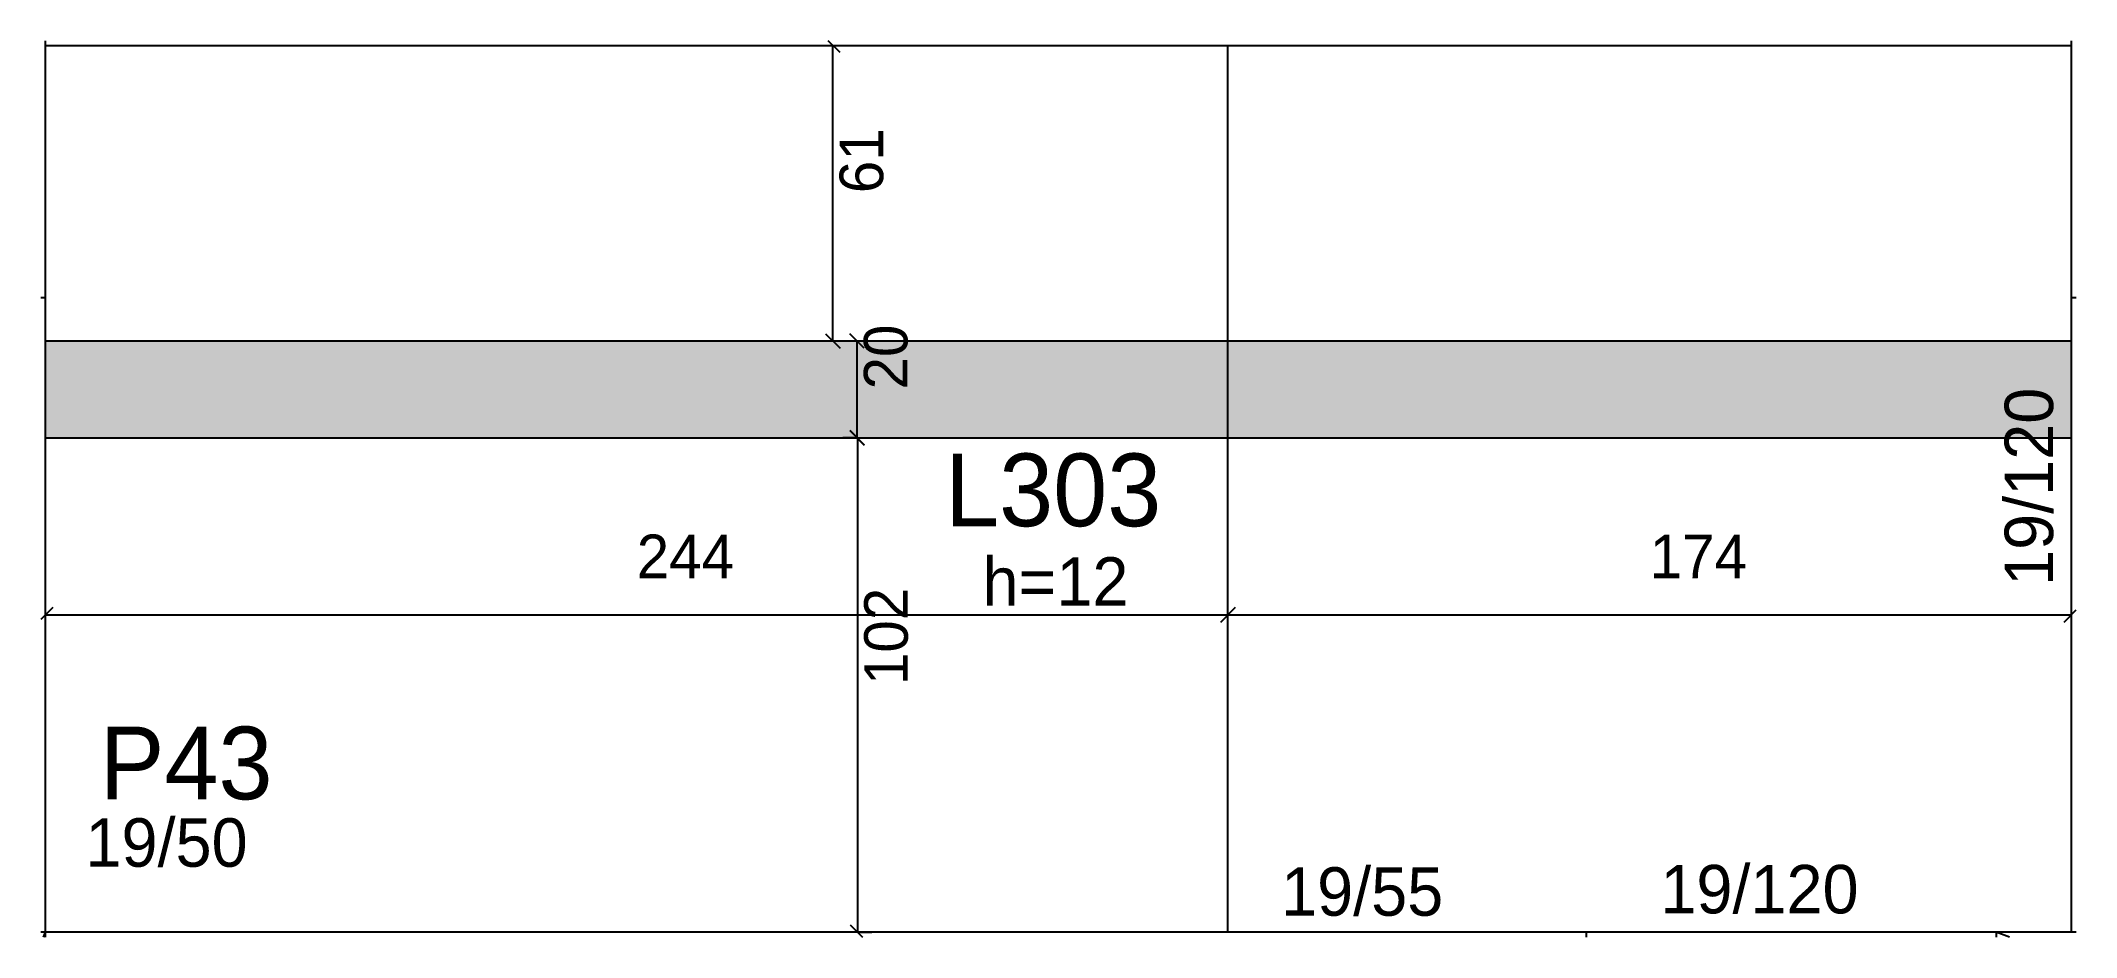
# Model space of a CAD drawing. Header units: metres. Extents: x 3603 to 4023, y 2610 to 2795.
import ezdxf

# ---------------------------------------------------------------- set-up
doc = ezdxf.new("R2010")
doc.units = ezdxf.units.M
for name, color, linetype in [('1', 7, 'Continuous'), ('3', 7, 'Continuous'), ('4', 7, 'Continuous'), ('7', 7, 'Continuous'), ('Hachura', 7, 'Continuous'), ('Painéis', 7, 'Continuous')]:
    doc.layers.add(name, color=color, linetype=linetype)

msp = doc.modelspace()

# ---------------------------------------------------------------- hatches: boundary and pattern name
at = {"layer": 'Hachura'}
h = msp.add_hatch(color=7, dxfattribs=at)
h.dxf.hatch_style = 1
h.paths.add_polyline_path([(3604.07, 2712.94), (4022.07, 2712.94), (4022.07, 2732.94), (3604.07, 2732.94), (3604.07, 2712.94)])

# ---------------------------------------------------------------- linework, layer by layer
at = {"layer": '1', "color": 1, "lineweight": 25}
for p, q in [((3603.67, 2609.9), (3604.07, 2610.94)), ((4009.3, 2609.9), (4006.57, 2610.94))]:
    msp.add_line(p, q, dxfattribs=at)
at = {"layer": '3', "color": 3, "lineweight": 25}
for p, q in [((3604.07, 2793.94), (4022.07, 2793.94)), ((3922.07, 2609.9), (3922.07, 2610.94))]:
    msp.add_line(p, q, dxfattribs=at)
for points in [[(3604.07, 2610.94), (3604.07, 2741.94)], [(4022.07, 2741.94), (4022.07, 2610.94)], [(4006.57, 2610.94), (3604.07, 2610.94)]]:
    msp.add_lwpolyline(points, dxfattribs=at)
at = {"layer": '7', "color": 7, "lineweight": 25}
for points in [[(3604.07, 2741.94), (3604.07, 2794.9)], [(4022.07, 2794.9), (4022.07, 2741.94)], [(3603.1, 2741.94), (3604.07, 2741.94)], [(4022.07, 2741.94), (4023.1, 2741.94)], [(3604.07, 2610.94), (3603.1, 2610.94)], [(3604.07, 2609.9), (3604.07, 2610.94)], [(4023.1, 2610.94), (4006.57, 2610.94)], [(4006.57, 2610.94), (4006.57, 2609.9)]]:
    msp.add_lwpolyline(points, dxfattribs=at)
at = {"layer": 'Painéis', "color": 0, "lineweight": 25}
for p, q in [((3768.02, 2792.44), (3765.56, 2794.9)), ((3765.02, 2734.44), (3768.02, 2731.44)), ((3773.03, 2731.44), (3770.03, 2734.44)), ((3770.03, 2714.44), (3773.03, 2711.44)), ((3773.1, 2711.44), (3770.1, 2714.44)), ((3605.57, 2677.94), (3603.1, 2675.47)), ((3846.57, 2674.94), (3849.57, 2677.94)), ((3849.57, 2677.94), (3846.57, 2674.94)), ((4020.57, 2674.94), (4023.1, 2677.47)), ((3770.1, 2612.44), (3772.64, 2609.9))]:
    msp.add_line(p, q, dxfattribs=at)
at = {"layer": 'Painéis', "color": 4, "lineweight": 25}
for p, q in [((3766.52, 2732.94), (3766.52, 2793.94)), ((3771.53, 2712.94), (3771.53, 2732.94)), ((3770.98, 2712.94), (3768.6, 2712.94)), ((3769.52, 2712.94), (3774.53, 2712.94)), ((3771.6, 2712.94), (3771.6, 2610.94)), ((3604.07, 2676.44), (3848.07, 2676.44)), ((3848.07, 2676.44), (4022.07, 2676.44)), ((3771.9, 2610.94), (3774.6, 2610.94))]:
    msp.add_line(p, q, dxfattribs=at)
at = {"layer": 'Painéis', "color": 200, "lineweight": 25}
for p, q in [((3848.07, 2610.94), (3848.07, 2793.94)), ((3604.07, 2732.94), (4022.07, 2732.94)), ((3604.07, 2712.94), (4022.07, 2712.94))]:
    msp.add_line(p, q, dxfattribs=at)

# ---------------------------------------------------------------- texts
at = {"layer": '3', "color": 3, "lineweight": 25}
msp.add_text('19/120', height=10, rotation=90, dxfattribs=at).set_placement((4018.32, 2682.4))
for s, p in [('h=12', (3797.41, 2678.32)), ('19/50', (3612.33, 2624.46)), ('19/120', (3937.28, 2614.83)), ('19/55', (3859.02, 2614.35))]:
    msp.add_text(s, height=10, dxfattribs=at).set_placement(p)
at = {"layer": '4', "color": 4, "lineweight": 25}
for s, p in [('L303', (3789.69, 2694.72)), ('P43', (3615.24, 2638.37))]:
    msp.add_text(s, height=15, dxfattribs=at).set_placement(p)
at = {"layer": 'Painéis', "color": 240, "lineweight": 25}
for s, p in [('61', (3776.93, 2763.44)), ('20', (3781.94, 2722.94)), ('102', (3782.01, 2661.94))]:
    msp.add_text(s, height=9, rotation=90, dxfattribs=at).set_placement(p)
for s, p in [('244', (3726.07, 2684)), ('174', (3935.07, 2684))]:
    msp.add_text(s, height=9, dxfattribs=at).set_placement(p)

doc.saveas('drawing.dxf')
